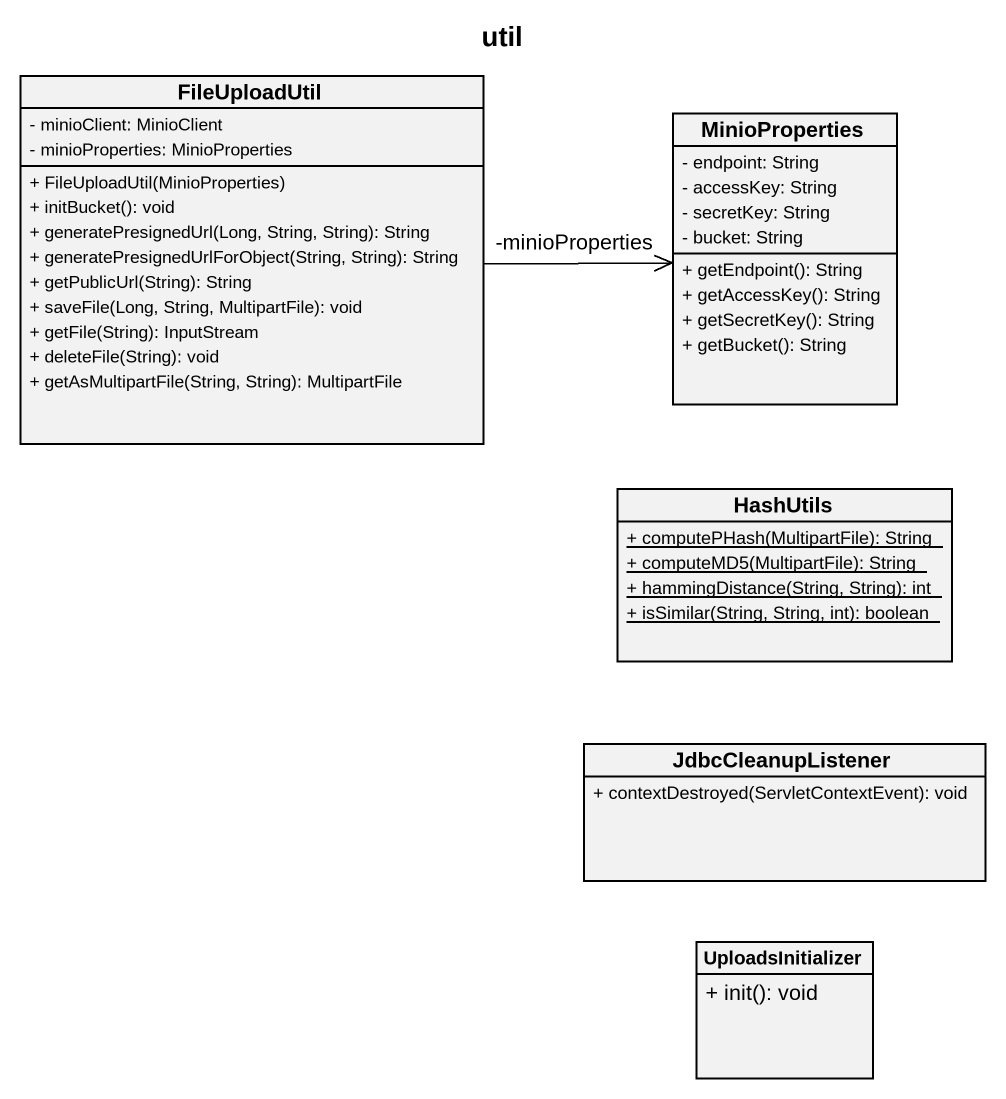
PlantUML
@startuml
title util
hide circle
hide empty members
skinparam classAttributeIconSize 0
class FileUploadUtil {
  - minioClient: MinioClient
  - minioProperties: MinioProperties
  + FileUploadUtil(MinioProperties)
  + initBucket(): void
  + generatePresignedUrl(Long, String, String): String
  + generatePresignedUrlForObject(String, String): String
  + getPublicUrl(String): String
  + saveFile(Long, String, MultipartFile): void
  + getFile(String): InputStream
  + deleteFile(String): void
  + getAsMultipartFile(String, String): MultipartFile
}
class MinioProperties {
  - endpoint: String
  - accessKey: String
  - secretKey: String
  - bucket: String
  + getEndpoint(): String
  + getAccessKey(): String
  + getSecretKey(): String
  + getBucket(): String
}
class HashUtils {
  {static} + computePHash(MultipartFile): String
  {static} + computeMD5(MultipartFile): String
  {static} + hammingDistance(String, String): int
  {static} + isSimilar(String, String, int): boolean
}
class JdbcCleanupListener {
  + contextDestroyed(ServletContextEvent): void
}
class UploadsInitializer {
  + init(): void
}
FileUploadUtil -right-> "-minioProperties" MinioProperties
@enduml
